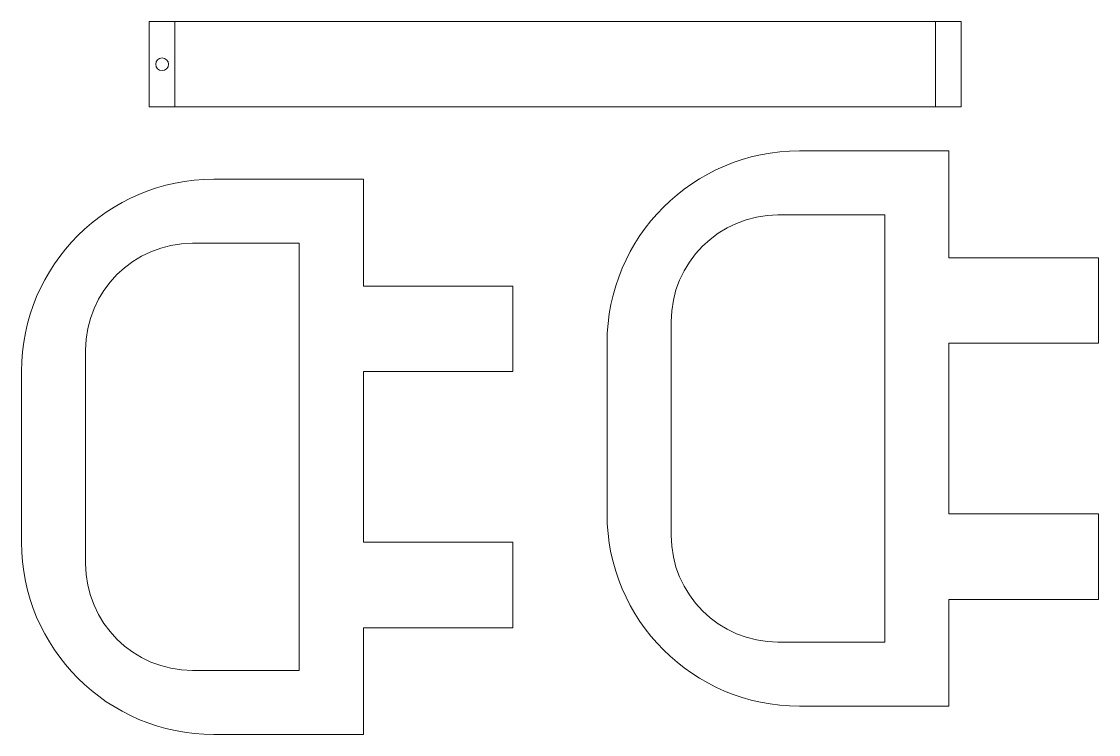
# Model space of a CAD drawing. Header units: millimetres. Extents: x 4 to 256, y 9 to 176.
import ezdxf

# ---------------------------------------------------------------- set-up
doc = ezdxf.new("R2010")
doc.units = ezdxf.units.MM

# ---------------------------------------------------------------- blocks, each defined once
blk = doc.blocks.new('Accroche pour porter le robot')
at = {"color": 7, "linetype": 'Continuous', "lineweight": 15}
for p, q in [((40, 65), (5, 65)), ((40, 40), (40, 65)), ((25, 50), (0, 50)), ((25, -50), (25, 50)), ((75, 40), (40, 40)), ((75, 20), (75, 40)), ((-25, 25), (-25, -25)), ((-40, 20), (-40, -20)), ((40, 20), (75, 20)), ((40, -20), (40, 20)), ((75, -20), (40, -20)), ((75, -40), (75, -20)), ((40, -40), (75, -40)), ((40, -65), (40, -40)), ((0, -50), (25, -50)), ((5, -65), (40, -65))]:
    blk.add_line(p, q, dxfattribs=at)
for centre, radius, start, end in [((5, 20), 45, 90, 180), ((0, 25), 25, 90, 180), ((5, -20), 45, 180, 270), ((0, -25), 25, 180, 270)]:
    blk.add_arc(centre, radius, start, end, dxfattribs=at)
blk = doc.blocks.new('Pièce3')
at = {"color": 7, "linetype": 'Continuous', "lineweight": 15}
for p, q in [((95, 10), (-95, 10)), ((-95, 10), (-95, -10)), ((-89, -10), (-89, 10)), ((89, 10), (89, -10)), ((95, -10), (95, 10)), ((-95, -10), (95, -10))]:
    blk.add_line(p, q, dxfattribs=at)
blk.add_circle((-92, 0), 1.5, dxfattribs=at)

msp = doc.modelspace()

# ---------------------------------------------------------------- linework, layer by layer
at = {"color": 7, "linetype": 'Continuous', "lineweight": 15}
for p, q in [((84.16, 138.59), (49.16, 138.59)), ((84.16, 113.59), (84.16, 138.59)), ((69.16, 123.59), (44.16, 123.59)), ((69.16, 23.59), (69.16, 123.59)), ((119.16, 113.59), (84.16, 113.59)), ((119.16, 93.59), (119.16, 113.59)), ((19.16, 98.59), (19.16, 48.59)), ((4.16, 93.59), (4.16, 53.59)), ((84.16, 93.59), (119.16, 93.59)), ((84.16, 53.59), (84.16, 93.59)), ((119.16, 53.59), (84.16, 53.59)), ((119.16, 33.59), (119.16, 53.59)), ((84.16, 33.59), (119.16, 33.59)), ((84.16, 8.59), (84.16, 33.59)), ((44.16, 23.59), (69.16, 23.59)), ((49.16, 8.59), (84.16, 8.59))]:
    msp.add_line(p, q, dxfattribs=at)
for centre, radius, start, end in [((49.16, 93.59), 45, 90, 180), ((44.16, 98.59), 25, 90, 180), ((49.16, 53.59), 45, 180, 270), ((44.16, 48.59), 25, 180, 270)]:
    msp.add_arc(centre, radius, start, end, dxfattribs=at)

# ---------------------------------------------------------------- block references
for name, p in [('Pièce3', (129.06, 165.52)), ('Accroche pour porter le robot', (181.2, 80.23))]:
    msp.add_blockref(name, p)

doc.saveas('drawing.dxf')
